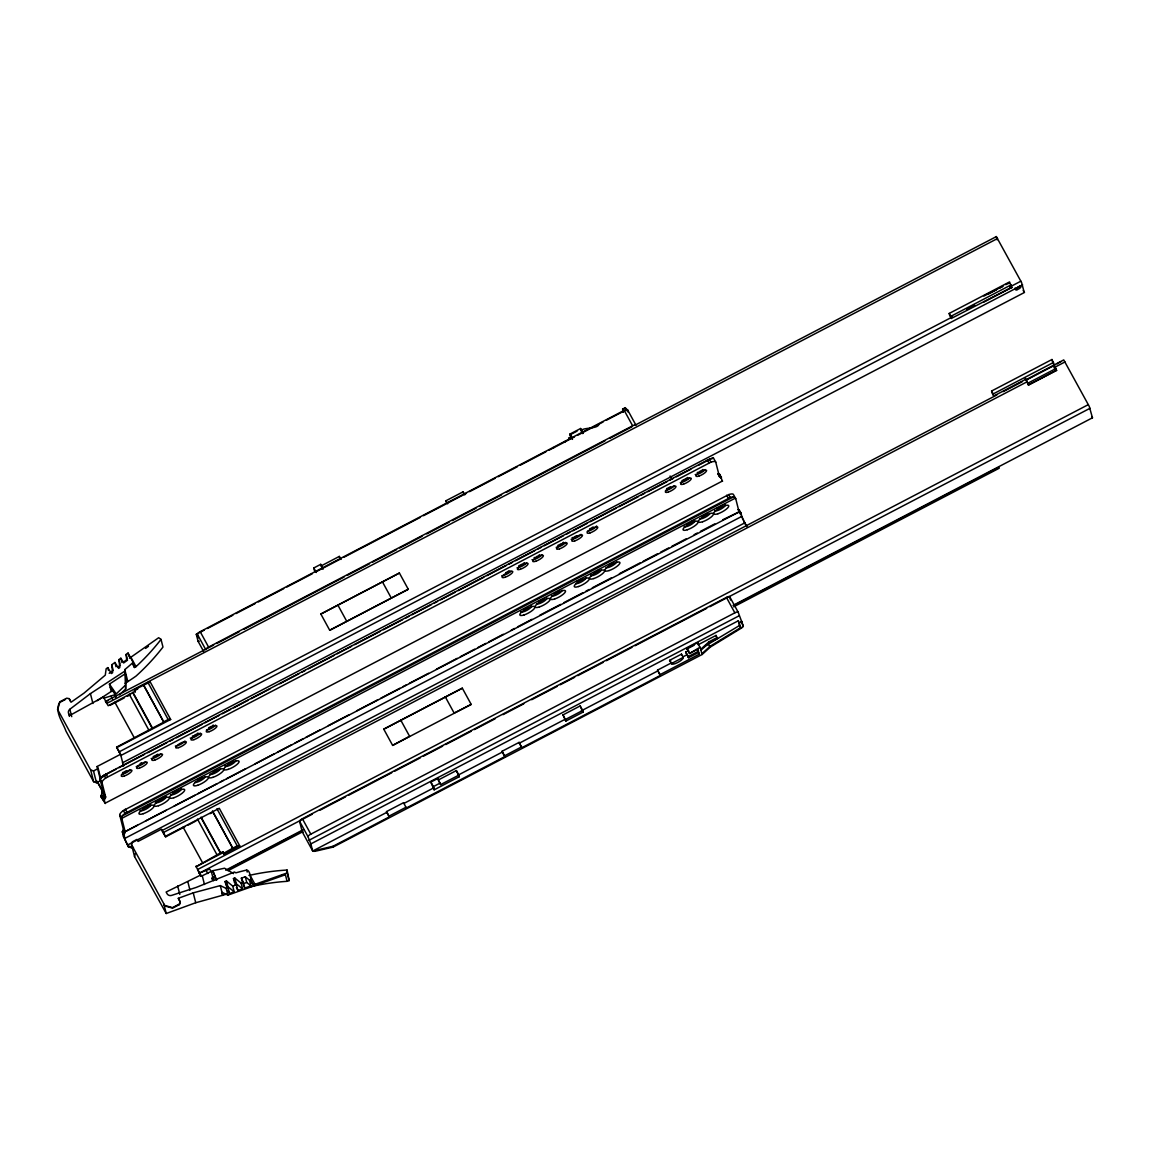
<?xml version="1.0" encoding="UTF-8"?>
<svg xmlns="http://www.w3.org/2000/svg" width="1150" height="1150" viewBox="0 0 1150 1150"><rect width="100%" height="100%" fill="white"/><g stroke="black" fill="none" stroke-linecap="round" stroke-linejoin="round"><path stroke-width="1.5" d="M119.471 694.844L125.638 689.023L124.789 669.602A222.985 214.015 -14.2 0 0 133.156 662.371L128.067 653.056L126.112 654.451L126.687 659.755L123.323 662.17L120.851 658.231L118.939 659.597L119.801 667.546L118.622 668.38L114.928 662.472L111.766 664.743L112.628 672.678L111.449 673.526L107.755 667.618L106.159 668.768L105.282 675.136L84.051 693.091L71.113 702.19L69.187 698.654L66.743 698.179L59.944 701.73C53.978 711.649 62.733 721.798 65.938 731.041L93.653 781.756L96.499 782.762L101.171 780.318M125.638 689.023L126.241 675.352M227.197 893.996L195.73 902.736L166.232 913.503L134.536 856.549L131.546 844.747L132.264 841.872L136.951 839.428L138.029 841.426L161.503 829.179L165.428 836.352L219.276 808.292L239.717 845.825L223.905 854.076L222.999 851.747L220.34 852.955L196.032 866.755L223.1 852.624M134.536 856.549L135.254 853.674M115.819 769.35L99.892 777.659A9.617 2.616 -28.7 0 0 99.777 778.478L104.032 794.003A9.617 2.616 -28.7 0 1 103.227 795.901L105.268 803.548L101.114 796.864L102.436 790.783L97.419 781.626M101.114 796.864L102.436 790.783M57.629 709.78L59.944 701.73M166.232 913.503L163.861 904.159L164.838 905.956L172.601 908.155L179.4 904.604L180.234 901.844L178.308 898.308L193.229 892.86L220.311 885.601L226.219 888.432L228.074 887.771L229.511 893.478L234.197 891.825L232.76 886.118L226.478 881.001L225.112 881.489L226.191 885.759M179.4 904.604L180.234 901.844M106.778 703.441L105.498 701.428L213.598 645.136M997.079 239.804L996.274 236.498L1021.588 282.541L1024.075 291.899M104.334 799.423L104.823 798.819A9.617 2.616 -28.7 0 0 105.628 796.921L101.991 782.546L99.777 778.478M132.394 848.096L128.455 846.903L123.165 836.093L122.561 831.292A9.617 2.616 -28.7 0 0 123.366 829.38L119.729 815.005A9.617 2.616 -28.7 0 1 123.409 810.52L728.683 494.601A9.617 2.616 -28.7 0 1 733.513 494.644L735.727 498.712L739.076 511.937L124.847 831.809L137.554 825.168M128.455 846.903L124.718 838.839L124.157 834.21A9.617 2.616 -28.7 0 0 124.962 832.298L124.847 831.809M701.054 650.109L709.234 642.706L717.413 638.437L717.183 637.517L709.004 641.801L700.81 649.189L701.802 653.775L710.139 646.257L740.672 627.613L738.314 620.784L310.874 843.899L312.627 850.871A3.464 0.949 -28.7 0 0 312.728 851.014L312.872 851.129A3.536 0.992 -13.1 0 0 315.431 851.187M743.288 626.362A3.464 0.949 -28.7 0 1 741.247 628.188L710.341 647.062L702.147 654.479L333.126 847.09L316.365 851M124.818 685.759L116.193 693.91L109.423 684.106L125.35 673.684M129.447 658.246L158.671 637.718L161.029 639.4A222.985 214.015 -14.2 0 1 136.016 666.641L134.478 667.532L132.724 664.355M69.417 716.393L68.784 713.934A3.853 3.694 -14.2 0 1 69.848 709.262L90.419 693.622L124.718 671.197M99.892 777.659A11.902 2.717 -26.7 0 0 101.243 777.673A9.617 2.616 -28.7 0 1 104.075 775.143L709.349 459.224A9.617 2.616 -28.7 0 1 712.641 458.548A11.902 2.717 -26.7 0 0 713.086 457.614M101.991 782.546A9.617 2.616 -28.7 0 1 105.671 778.061L710.944 462.142A9.617 2.616 -28.7 0 1 715.76 462.185L719.411 476.574A9.617 2.616 -28.7 0 0 720.878 477.279L722.502 481.318L721.654 480.513M125.292 832.284L121.943 819.059A9.617 2.616 -28.7 0 1 122.058 818.239A11.902 8.381 -31.4 0 1 122.173 815.968A9.617 2.616 -28.7 0 1 125.005 813.438L730.279 497.519A9.617 2.616 -28.7 0 1 733.571 496.857A11.902 8.381 -31.4 0 1 735.267 498.18A9.617 2.616 -28.7 0 1 735.727 498.712M109.192 673.325L113.218 670.45L111.766 664.743M117.702 667.23L120.391 665.304M123.611 662.989L127.564 660.158M145.561 648.399L148.465 646.314M113.203 690.158L97.161 700.724M199.266 873.094L201.049 876.343L211.298 871.355L209.559 869.084L199.266 873.094L197.556 869.544M703.915 646.832L739.508 625.499L738.314 620.784M68.784 713.934L69.676 715.544L103.371 696.929L108.172 705.726L135.269 691.236L134.464 689.784L150.219 681.95L170.66 719.483L117.444 747.256M123.553 766.087L120.563 754.285L116.639 747.098L163.803 722.128L143.463 684.739M320.85 614.028L399.395 573.031L408.264 589.26L329.719 630.272L320.85 614.028L399.395 573.031M329.719 630.272L408.264 589.26M383.769 729.172L462.314 688.174L471.198 704.404L392.639 745.401L383.769 729.172L462.314 688.174M392.639 745.401L409.587 736.302L400.717 720.072M572.456 439.357L569.811 434.154L580.621 428.504L583.107 433.047M314.611 571.133L313.806 567.956L320.749 564.334L323.236 568.876M569.969 434.815L577.056 431.121M322.805 568.934L321.152 565.901L339.322 556.413L340.975 559.446M446.387 502.363L445.97 500.753L463.119 491.812L464.772 494.831M60.073 702.262L65.507 699.416M582.806 433.607C575.747 426.147 596.936 430.272 598.963 424.408M623.401 412.217L622.61 409.084L625.312 407.675L626.865 410.507M571.622 436.396L568.661 437.934L568.934 439.012M204.254 630.143L196.305 634.297L198.26 637.862L197.34 634.225A3.464 0.949 -28.7 0 1 200.172 631.681L624.191 410.363A3.464 0.949 -28.7 0 1 627.497 409.716L635.921 425.126M207.431 628.489L232.861 615.221M236.037 613.554L255.113 603.606M258.29 601.939L283.705 588.671M286.882 587.018L312.311 573.749M315.488 572.082L340.918 558.814M344.094 557.161L420.368 517.342M423.545 515.689L466.454 493.293M469.631 491.639L495.046 478.371M498.238 476.704L517.299 466.756M520.476 465.103L545.905 451.821M549.082 450.168L574.511 436.899M577.688 435.232L603.103 421.964M606.28 420.311L623.76 411.183L622.61 409.084M197.34 634.225L205.764 649.649A3.464 0.949 -28.7 0 1 208.596 647.105L632.629 425.787A3.464 0.949 -28.7 0 1 635.706 424.925M216.789 643.482L239.056 631.853M243.829 629.366L344.051 577.056M347.228 575.402L369.495 563.773M372.686 562.106L396.549 549.657M399.726 548.004L421.993 536.374M426.765 533.887L449.046 522.258M452.223 520.591L476.086 508.142M479.262 506.489L501.544 494.859M506.316 492.372L604.943 440.896M609.716 438.394L631.982 426.779M635.159 425.112L996.274 236.641M106.892 703.369L997.553 238.51M135.384 692.099L134.579 690.647L137.741 688.994M109.897 705.41L124.229 697.921M127.42 696.268L130.597 694.6M163.731 721.826L168.173 719.497L170.66 719.483M1011.554 287.385L951.323 318.449L949.727 315.517L949.196 313.433L1009.556 281.923L1011.827 287.658L1010.491 285.947M983.926 296.067L1002.628 286.307M1005.747 284.668L1009.139 283.13M988.669 293.882L996.461 289.814M999.781 288.018L1002.901 286.379M951.323 318.449L950.806 316.351L1011.152 284.855M116.596 747.299L119.097 751.87L952.502 316.882M966.805 309.408L974.769 305.268M1009.758 286.997L1020.884 281.189M983.768 302.105L1011.813 287.471M104.779 775.876L100.079 778.334L97.103 766.518L120.563 754.285M1022.623 284.841L120.822 755.521L120.233 754.084M57.5 709.262L90.663 769.954L93.509 770.96L98.196 768.516L97.103 766.518M1024.535 292.431L122.432 762.824M118.996 767.682L144.483 754.386M147.674 752.718L166.779 742.742M169.97 741.089L173.161 739.421M176.338 737.754L201.825 724.457M205.016 722.789L219.348 715.314M222.525 713.647L230.489 709.492M233.68 707.825L248.012 700.35M251.203 698.683L270.308 688.706M279.867 683.718L298.986 673.742M302.162 672.089L305.354 670.421M308.531 668.754L334.018 655.457M337.209 653.789L351.541 646.314M354.732 644.647L380.204 631.35M383.396 629.683L402.514 619.706M405.691 618.053L408.882 616.386M412.059 614.718L431.178 604.742M434.369 603.089L437.546 601.421M440.738 599.754L455.069 592.279M458.261 590.611L483.733 577.314M486.924 575.647L506.029 565.671M509.22 564.018L512.411 562.35M515.588 560.683L534.707 550.706M537.884 549.053L541.075 547.386M544.266 545.732L563.371 535.756M566.562 534.089L569.739 532.421M572.93 530.768L587.262 523.279M590.453 521.611L615.94 508.314M619.117 506.661L638.236 496.685M641.413 495.018L644.604 493.35M647.795 491.697L666.899 481.721M670.091 480.053L673.268 478.386M676.459 476.732L690.791 469.243M698.754 465.089L713.086 457.614A9.617 2.616 -28.7 0 1 713.546 458.131L715.76 462.185M100.869 795.929L101.416 796.921L104.607 795.268M105.282 803.146L722.459 481.016M122.173 815.968L733.571 496.857M122.058 818.239L735.267 498.18M145.518 821.014L166.189 810.232M174.139 806.078L194.81 795.297M197.987 793.629L217.062 783.667M220.239 782.014L223.431 780.347M226.607 778.694L245.683 768.732M255.228 763.758L274.304 753.796M277.495 752.129L291.798 744.668M294.975 743.001L302.924 738.861M306.116 737.193L320.419 729.732M328.368 725.578L349.039 714.783M356.989 710.643L377.66 699.847M380.851 698.194L399.927 688.232M403.104 686.564L406.281 684.911M409.472 683.244L428.548 673.296M436.497 669.142L457.168 658.346M460.345 656.693L474.662 649.218M477.839 647.565L485.789 643.411M488.966 641.758L503.283 634.283M511.232 630.143L514.409 628.475M517.601 626.822L531.904 619.347M539.853 615.192L560.524 604.411M563.701 602.744L582.791 592.782M585.968 591.129L589.145 589.476M592.322 587.808L611.412 577.846M619.361 573.706L640.033 562.911M643.209 561.258L657.527 553.783M660.704 552.129L668.653 547.975M671.83 546.308L686.148 538.847M694.097 534.692L697.274 533.039M700.451 531.372L714.768 523.911M722.717 519.757L739.076 511.937M124.617 838.523L741.793 516.393L740.844 512.67L738.616 509.738A9.617 2.616 -28.7 0 1 737.768 509.622M1028.517 385.106L1026.03 379.155L993.729 396.017L992.134 393.099L991.602 391.014L1051.962 359.504L1056.562 370.458L1028.517 385.106L1025.225 378.379M127.679 844.962L744.855 522.833L746.982 526.729M993.729 396.017L993.197 393.933L1053.558 362.423M996.863 394.967L161.949 830.602L165.715 837.186M1003.231 391.632L1022.336 381.671M1026.159 379.687L1063.736 359.921L1089.266 406.41L1092.486 417.924L1091.867 417.062M1026.303 380.032L1054.363 365.398M163.228 832.614L1026.849 381.915M1053.874 367.741L1065.015 361.934M1027.784 383.238L1055.844 368.589M1028.445 384.848L1056.505 370.199M166.232 836.51L185.006 826.706M188.14 825.082L195.974 820.985M210.062 813.639L213.181 812.001M223.905 854.076L223.79 853.214L232.774 848.168L237.216 845.839L239.717 845.825M197.685 869.486L1088.346 404.613M312.627 850.871L302.263 831.881L299.575 821.273A3.464 0.949 -28.7 0 1 302.393 818.728L726.426 597.411A3.464 0.949 -28.7 0 1 729.718 596.764L738.156 612.174L743.331 626.06L740.859 621.546M199.295 873.195L312.182 814.272M320.131 810.132L345.575 796.835M348.766 795.182L391.719 772.757M394.896 771.104L420.354 757.821M423.531 756.154L442.621 746.192M445.798 744.539L471.256 731.242M474.433 729.589L495.118 718.793M503.067 714.639L523.753 703.843M531.702 699.703L557.161 686.406M560.337 684.753L574.655 677.278M577.832 675.625L603.29 662.328M606.467 660.675L631.925 647.393M635.102 645.725L706.689 608.364M709.881 606.697L1090.071 408.264M195.903 866.238L200.718 875.035L166.132 892.041L167.023 893.665A3.853 3.694 -14.2 0 0 171.58 895.404L196.319 887.383L234.471 872.016L235.865 872.836A222.985 214.015 -14.2 0 1 246.661 870.061C252.238 870.723 249.162 886.693 254.984 884.336L287.198 872.908L287.083 870.047A222.985 214.015 -14.2 0 0 250.01 875.222L248.917 875.366M225.688 870.191L303.614 829.524M733.039 605.389L1092.486 417.781M211.859 878.097L215.05 876.429M227.757 869.788L302.493 830.789M734.965 605.072L998.904 467.302L999.149 468.251L733.614 606.841M212.103 879.031L215.28 877.378M228.002 870.737L302.738 831.738M310.874 843.899L307.999 836.682A3.464 0.949 -28.7 0 1 310.816 834.152L734.85 612.835A3.464 0.949 -28.7 0 1 738.156 612.174M131.546 844.747L164.709 905.424L172.471 907.637L179.271 904.087M308.919 840.319L739.076 615.811M386.716 812.389L312.728 851.014L332.925 846.314L389.203 816.946L386.515 811.584L403.607 802.671L406.295 808.019L504.735 756.643L502.047 751.295L519.139 742.368L521.827 747.716L660.229 675.481L660.028 674.662L699.286 654.178L698.812 652.294L688.462 657.699L688.189 656.636L698.539 651.231L697.992 649.074L689.497 653.502L686.852 648.298L697.662 642.649L700.81 649.189M458.85 775.114L459.253 776.724L434.139 789.834L430.848 782.101L437.791 778.478L440.666 784.602L458.85 775.114L456.363 770.572L438.179 780.045L437.791 778.478M687.01 648.959L694.097 645.265M563.011 714.898L580.146 705.956L582.633 710.499L583.05 712.109L565.901 721.05L563.011 714.898L565.901 721.05M739.479 622.898L742.167 621.489M717.413 638.437L716.033 635.418L698.179 644.733L697.662 642.649M669.602 660.344L681.476 654.134L683.244 657.383A6.727 1.84 -28.7 0 1 677.81 662.443A6.727 1.84 -28.7 0 1 671.37 663.579L669.602 660.344A6.727 1.84 -28.7 0 0 670.867 660.962M688.462 657.699L685.702 652.093L688.663 650.541M689.497 653.502L700.149 647.191M434.139 789.834L433.334 786.643L440.277 783.021M660.229 675.481L657.541 670.119L671.686 662.745M682.669 657.009L687.384 654.551M671.37 663.579L683.244 657.383M433.981 787.736L403.808 803.476L403.607 802.671M457.786 775.301L502.248 752.1M520.993 746.206L519.34 743.173L565.469 719.095M581.383 710.786L657.757 670.939M565.498 719.44L582.633 710.499M389.203 816.946L389.002 816.141L406.094 807.214L406.295 808.019M504.735 756.643L504.534 755.837L521.611 746.911M471.198 704.404L454.135 713.058L445.266 696.828M103.371 696.929L103.701 698.223L114.799 694.773L115.762 697.446M234.557 882.798L233.479 878.514L234.844 878.039L241.126 883.143L242.564 888.849L237.877 890.517L236.397 887.369M242.449 882.438L241.371 878.169L245.295 876.774L249.493 880.181L250.93 885.888L244.792 888.073L243.469 885.27M226.564 887.196L227.916 886.708L234.197 891.825M234.916 884.221L236.282 883.746L242.564 888.849M232.76 886.118L236.44 884.81L237.877 890.517M241.126 883.143L243.34 882.366L244.792 888.073M249.493 880.181L251.764 879.376M242.808 883.876L246.747 882.481L250.93 885.888M220.311 885.601L222.741 895.447L221.936 892.256L227.916 895.117L285.416 874.733L287.083 881.317L289.153 880.584L287.083 870.047M105.556 701.471L108.287 700.537M216.257 880.21L212.807 870.694L224.537 868.221L233.594 873.612M718.132 474.102A9.617 2.616 -28.7 0 0 719.282 474.361L721.51 477.293M738.616 511.463L738.746 511.951A9.617 2.616 -28.7 0 0 740.212 512.67L740.844 512.67M128.225 845.969L133.458 847.55M211.916 878.384L213.656 880.656L211.298 871.355M134.421 667.46L133.156 662.371M110.256 687.355L116.049 695.764M1023.888 291.611L1023.227 290.447M101.416 796.921L103.673 800.472L102.738 796.49M251.333 881.346L253.029 884.451M1056.562 370.458L1052.782 362.581M949.196 313.433L950.806 316.351M991.602 391.014L993.197 393.933M719.282 474.361L720.878 477.279M738.616 509.738L740.212 512.67M717.816 473.656L719.411 476.574M746.508 526.369L743.748 521.252M709.349 459.224L710.944 462.142M728.683 494.601L730.279 497.519M707.279 459.899L708.874 462.817M726.628 495.276L728.223 498.209M670.091 476.014L671.744 479.018M624.191 410.363L632.629 425.787M726.426 597.411L734.85 612.835M739.594 625.169L741.247 628.188M739.508 625.499L740.672 627.613M708.515 644.446L709.737 646.674M697.633 651.144L699.286 654.178M569.811 434.154L572.298 438.696M686.852 648.298L689.324 652.841M685.702 652.093L688.189 656.636M657.541 670.119L660.028 674.662M583.05 712.109L580.146 705.956M445.97 500.753L447.623 503.786M502.047 751.295L504.534 755.837M382.346 581.699L391.216 597.928M459.253 776.724L456.363 770.572M439.012 781.569L440.666 784.602M337.798 604.943L346.668 621.173M313.806 567.956L316.293 572.499M430.848 782.101L433.334 786.643M386.515 811.584L389.002 816.141M200.172 631.681L208.596 647.105M302.393 818.728L310.816 834.152M299.575 821.273L307.999 836.682M196.305 634.297L198.073 641.269L203.665 651.504M147.904 682.424L168.173 719.497M216.947 808.766L237.216 845.839M131.042 657.527L136.016 666.641M250.01 875.222L254.984 884.336M212.506 811.081L232.774 848.168M143.534 685.055L163.803 722.128M212.592 811.397L232.861 848.484M222.999 851.747L223.79 853.214M132.969 692.444L152.433 728.065M201.221 817.334L220.685 852.955M132.624 692.444L152.088 728.065M200.876 817.334L220.34 852.955M129.231 694.212L148.695 729.848M197.484 819.102L216.947 854.723M114.842 702.247L134.32 737.869M183.094 827.123L202.572 862.759M110.989 696.368L112.513 699.143M206.31 870.78L207.834 873.554M70.596 701.529L69.187 698.654M180.363 902.362L178.308 898.308M105.958 773.763L107.554 776.681M125.292 809.14L126.888 812.058M104.075 775.143L105.671 778.061M123.409 810.52L125.005 813.438M119.729 815.005L121.943 819.059M104.032 794.003L105.628 796.921M123.366 829.38L124.962 832.298M96.83 781.037L102.681 791.732M103.227 795.901L104.823 798.819M122.561 831.292L124.157 834.21M122.073 831.881L123.668 834.799M744.855 522.833L741.793 516.393M119.097 751.87L120.017 753.652M742.469 518.722L743.087 519.973M241.371 878.169L243.34 882.366M233.479 878.514L236.44 884.81M225.112 881.489L228.074 887.771M228.031 890.33L229.511 893.478M741.376 516.436L741.894 517.529M212.807 870.694L216.732 880.081M740.6 514.639L739.249 509.752M1051.962 359.504L1052.624 362.121M719.914 474.375L720.863 478.098M729.718 596.764L730.552 600.041M716.033 635.418L716.263 636.324M709.004 641.801L709.234 642.706M710.139 646.257L710.341 647.062M701.96 653.703L702.147 654.479M627.497 409.716L628.116 412.131M625.312 407.675L626.089 410.723M580.621 428.504L581.138 430.574M463.119 491.812L463.522 493.422M519.139 742.368L519.34 743.173M339.322 556.413L339.724 558.023M320.749 564.334L321.152 565.901M332.925 846.314L333.126 847.09M287.198 872.908L289.153 880.584M245.295 876.774L246.747 882.481M234.844 878.039L236.282 883.746M226.478 881.001L227.916 886.708M226.219 888.432L227.916 895.117M161.029 639.4L162.969 647.076A222.985 214.015 -14.2 0 1 136.031 676.085A267.95 222.626 29 0 1 127.823 681.591A268.439 223.028 29 0 1 125.062 683.316M202.299 875.926L204.47 884.494M200.718 875.035L201.049 876.343M193.229 892.86L195.73 902.736M187.838 881.762L189.966 890.201M126.112 654.451L127.204 658.734M124.789 669.602L127.823 681.591M120.851 658.231L121.929 662.515M177.675 886.018L179.803 894.456M118.939 659.597L120.031 663.881M114.928 662.472L116.006 666.756M107.755 667.618L108.474 670.479M109.423 684.106L111.291 691.481M90.419 693.622L92.92 703.498M98.196 768.516L100.754 778.636M93.509 770.96L96.499 782.762M90.663 769.954L93.653 781.756M69.848 709.262L71.731 716.666M246.661 870.061L247.178 872.088M128.067 653.056L128.915 656.434M134.464 689.784L134.579 690.647M250.571 886.751A219.377 210.551 -14.2 0 1 287.083 881.317M282.311 874.963A219.377 210.551 -14.2 0 1 285.416 874.733M150.348 804.439A6.052 1.653 -28.7 0 1 146.208 809.039A6.052 1.653 -28.7 0 1 140.027 810.117M165.269 796.389A6.052 1.653 -28.7 0 1 161.934 800.817A6.052 1.653 -28.7 0 1 155.322 802.125M155.724 801.363A6.052 1.653 -28.7 0 1 156.098 800.917M163.099 797.367A6.052 1.653 -28.7 0 1 162.423 797.87M160.871 798.862A6.052 1.653 -28.7 0 1 160.037 799.322M159.189 799.739A6.052 1.653 -28.7 0 1 158.355 800.113M181.211 788.613A6.052 1.653 -28.7 0 1 177.229 792.824A6.052 1.653 -28.7 0 1 170.761 794.65M178.408 789.374A6.052 1.653 -28.7 0 1 177.718 789.892M176.971 790.395A6.052 1.653 -28.7 0 1 175.332 791.344M174.498 791.761A6.052 1.653 -28.7 0 1 172.859 792.422M205.146 776.71A6.052 1.653 -28.7 0 1 200.618 780.634A6.052 1.653 -28.7 0 1 194.824 782.388M202.213 776.954A6.052 1.653 -28.7 0 1 201.523 777.472M200.776 777.975A6.052 1.653 -28.7 0 1 199.137 778.909M198.289 779.326A6.052 1.653 -28.7 0 1 197.469 779.7M220.441 768.717A6.052 1.653 -28.7 0 1 215.51 772.872A6.052 1.653 -28.7 0 1 209.861 774.252M216.071 769.982A6.052 1.653 -28.7 0 1 213.598 771.348M235.75 760.739A6.052 1.653 -28.7 0 1 229.54 765.497A6.052 1.653 -28.7 0 1 225.17 765.383M233.407 760.481A6.052 1.653 -28.7 0 1 232.803 760.984M231.38 761.99A6.052 1.653 -28.7 0 1 230.575 762.479M229.741 762.939A6.052 1.653 -28.7 0 1 228.059 763.729M562.178 590.352A6.052 1.653 -28.7 0 1 555.982 595.111A6.052 1.653 -28.7 0 1 551.612 595.01M546.883 598.043A6.052 1.653 -28.7 0 1 546.883 598.345M546.753 598.69A6.052 1.653 -28.7 0 1 541.938 602.499A6.052 1.653 -28.7 0 1 536.561 604.009M559.245 590.597A6.052 1.653 -28.7 0 1 558.569 591.114M557.822 591.617A6.052 1.653 -28.7 0 1 556.183 592.552M555.335 592.969A6.052 1.653 -28.7 0 1 554.501 593.342M530.811 605.59A6.052 1.653 -28.7 0 1 527.476 610.018A6.052 1.653 -28.7 0 1 520.864 611.34M543.95 598.589A6.052 1.653 -28.7 0 1 543.26 599.092M542.512 599.596A6.052 1.653 -28.7 0 1 540.874 600.544M540.04 600.961A6.052 1.653 -28.7 0 1 538.401 601.637M527.217 607.588A6.052 1.653 -28.7 0 1 526.413 608.077M524.731 608.954A6.052 1.653 -28.7 0 1 523.897 609.313M616.587 561.66A6.052 1.653 -28.7 0 1 612.073 565.886A6.052 1.653 -28.7 0 1 606.007 567.482M612.979 562.709A6.052 1.653 -28.7 0 1 611.426 563.701M610.592 564.161A6.052 1.653 -28.7 0 1 608.911 564.952M601.292 569.94A6.052 1.653 -28.7 0 1 595.096 574.698A6.052 1.653 -28.7 0 1 590.712 574.598M598.949 569.696A6.052 1.653 -28.7 0 1 598.359 570.184M596.922 571.205A6.052 1.653 -28.7 0 1 596.117 571.694M595.283 572.154A6.052 1.653 -28.7 0 1 593.616 572.93M585.982 577.933A6.052 1.653 -28.7 0 1 581.469 581.857A6.052 1.653 -28.7 0 1 575.661 583.596M581.613 579.197A6.052 1.653 -28.7 0 1 579.14 580.549M577.501 581.224A6.052 1.653 -28.7 0 1 576.754 581.469M725.018 504.505A6.052 1.653 -28.7 0 1 721.294 508.861A6.052 1.653 -28.7 0 1 714.696 510.471M722.473 505.411A6.052 1.653 -28.7 0 1 721.783 505.914M721.036 506.417A6.052 1.653 -28.7 0 1 719.397 507.366M718.563 507.783A6.052 1.653 -28.7 0 1 716.924 508.458M709.967 513.504A6.052 1.653 -28.7 0 1 705.166 517.299A6.052 1.653 -28.7 0 1 699.789 518.822M707.164 513.403A6.052 1.653 -28.7 0 1 706.488 513.906M705.741 514.409A6.052 1.653 -28.7 0 1 704.102 515.358M703.254 515.775A6.052 1.653 -28.7 0 1 702.42 516.134M694.025 520.404A6.052 1.653 -28.7 0 1 690.69 524.831A6.052 1.653 -28.7 0 1 684.092 526.139M691.869 521.381A6.052 1.653 -28.7 0 1 690.431 522.402M689.626 522.891A6.052 1.653 -28.7 0 1 687.125 524.127M147.804 805.359A6.052 1.653 -28.7 0 1 146.366 806.366M145.561 806.854A6.052 1.653 -28.7 0 1 144.728 807.314M143.894 807.731A6.052 1.653 -28.7 0 1 143.06 808.091M302.982 832.14A3.464 0.949 -28.7 0 1 302.263 831.881M681.476 654.134A6.727 1.84 -28.7 0 1 681.433 654.839M1057.238 363.903A3.076 0.834 -28.7 0 1 1060.731 361.977M145.389 761.976A6.052 1.653 -28.7 0 1 136.232 766.504M130.094 769.968A6.052 1.653 -28.7 0 1 121.426 774.482M126.126 770.831A8.553 2.329 -28.7 0 1 124.948 771.477M123.754 772.067A8.553 2.329 -28.7 0 1 122.576 772.584M160.698 753.983A6.052 1.653 -28.7 0 1 155.681 757.347A6.052 1.653 -28.7 0 1 151.153 758.454M184.877 741.117A6.052 1.653 -28.7 0 1 180.334 744.51A6.052 1.653 -28.7 0 1 175.332 746.091M157.852 754.17A8.553 2.329 -28.7 0 1 153.18 756.614M200.186 733.125A6.052 1.653 -28.7 0 1 195.213 736.733A6.052 1.653 -28.7 0 1 190.253 738.041M215.481 725.147A6.052 1.653 -28.7 0 1 206.439 730.121M198.03 733.039A8.553 2.329 -28.7 0 1 196.966 733.758M195.831 734.447A8.553 2.329 -28.7 0 1 194.652 735.094M193.459 735.684A8.553 2.329 -28.7 0 1 192.294 736.201M541.923 554.76A6.052 1.653 -28.7 0 1 536.949 558.368A6.052 1.653 -28.7 0 1 531.99 559.676M539.767 554.674A8.553 2.329 -28.7 0 1 538.703 555.393M537.567 556.082A8.553 2.329 -28.7 0 1 536.403 556.729M535.21 557.304A8.553 2.329 -28.7 0 1 534.031 557.822M526.614 562.753A6.052 1.653 -28.7 0 1 522.071 566.145A6.052 1.653 -28.7 0 1 517.083 567.726M213.325 725.061A8.553 2.329 -28.7 0 1 212.261 725.765M211.126 726.455A8.553 2.329 -28.7 0 1 208.768 727.691M510.931 571.191A6.052 1.653 -28.7 0 1 501.774 575.719M596.591 525.952A6.052 1.653 -28.7 0 1 592.624 529.302A6.052 1.653 -28.7 0 1 587.276 531.343M524.472 562.666A8.553 2.329 -28.7 0 1 523.408 563.371M522.273 564.061A8.553 2.329 -28.7 0 1 518.722 565.814M581.023 534.348A6.052 1.653 -28.7 0 1 576.064 537.956A6.052 1.653 -28.7 0 1 571.104 539.264M565.728 542.34A6.052 1.653 -28.7 0 1 561.186 545.732A6.052 1.653 -28.7 0 1 556.183 547.314M593.113 526.988A8.553 2.329 -28.7 0 1 591.977 527.678M590.798 528.324A8.553 2.329 -28.7 0 1 589.619 528.914M705.137 469.574A6.052 1.653 -28.7 0 1 700.178 473.182A6.052 1.653 -28.7 0 1 695.218 474.476M576.682 535.67A8.553 2.329 -28.7 0 1 574.31 536.906M573.131 537.424A8.553 2.329 -28.7 0 1 571.996 537.855M563.572 542.254A8.553 2.329 -28.7 0 1 562.508 542.958M561.372 543.648A8.553 2.329 -28.7 0 1 557.836 545.402M702.981 469.488A8.553 2.329 -28.7 0 1 701.931 470.192M700.796 470.882A8.553 2.329 -28.7 0 1 699.617 471.529M698.424 472.118A8.553 2.329 -28.7 0 1 697.245 472.636M689.454 478.012A6.052 1.653 -28.7 0 1 680.297 482.54M687.686 477.466A8.553 2.329 -28.7 0 1 681.95 480.628M674.159 485.99A6.052 1.653 -28.7 0 1 665.491 490.518M670.191 486.853A8.553 2.329 -28.7 0 1 669.012 487.499M667.819 488.089A8.553 2.329 -28.7 0 1 666.641 488.606M141.421 762.838A8.553 2.329 -28.7 0 1 140.243 763.485M509.162 570.644A8.553 2.329 -28.7 0 1 508.099 571.363M506.963 572.053A8.553 2.329 -28.7 0 1 505.799 572.7M199.209 641.139A3.536 0.862 -44.1 0 1 198.26 641.456A3.464 0.949 -28.7 0 1 198.073 641.269M565.139 441.284A6.727 1.84 -28.7 0 1 565.11 441.988M553.61 447.982A6.727 1.84 -28.7 0 1 553.265 447.494M1019.834 285.761A3.076 0.834 -28.7 0 1 1017.304 287.601A3.076 0.834 -28.7 0 1 1014.789 288.262M143.261 813.711A8.553 2.329 -28.7 0 0 154.1 805.776A8.553 2.329 -28.7 0 0 142.241 809.672A8.553 2.329 -28.7 0 0 143.261 813.711M158.556 805.719A8.553 2.329 -28.7 0 0 169.395 797.784A8.553 2.329 -28.7 0 0 157.536 801.694A8.553 2.329 -28.7 0 0 158.556 805.719M173.866 797.741A8.553 2.329 -28.7 0 0 184.704 789.791A8.553 2.329 -28.7 0 0 172.845 793.701A8.553 2.329 -28.7 0 0 173.866 797.741M197.671 785.306A8.553 2.329 -28.7 0 0 208.509 777.371A8.553 2.329 -28.7 0 0 196.65 781.281A8.553 2.329 -28.7 0 0 197.671 785.306M212.966 777.328A8.553 2.329 -28.7 0 0 223.804 769.393A8.553 2.329 -28.7 0 0 211.945 773.289A8.553 2.329 -28.7 0 0 212.966 777.328M228.275 769.336A8.553 2.329 -28.7 0 0 239.114 761.401A8.553 2.329 -28.7 0 0 227.254 765.311A8.553 2.329 -28.7 0 0 228.275 769.336M554.702 598.963A8.553 2.329 -28.7 0 0 565.541 591.014A8.553 2.329 -28.7 0 0 553.696 594.924A8.553 2.329 -28.7 0 0 554.702 598.963M539.408 606.941A8.553 2.329 -28.7 0 0 550.246 599.006A8.553 2.329 -28.7 0 0 538.387 602.916A8.553 2.329 -28.7 0 0 539.408 606.941M524.113 614.934A8.553 2.329 -28.7 0 0 534.951 606.999A8.553 2.329 -28.7 0 0 523.092 610.894A8.553 2.329 -28.7 0 0 524.113 614.934M609.112 570.558A8.553 2.329 -28.7 0 0 619.951 562.623A8.553 2.329 -28.7 0 0 608.091 566.533A8.553 2.329 -28.7 0 0 609.112 570.558M593.817 578.551A8.553 2.329 -28.7 0 0 604.656 570.616A8.553 2.329 -28.7 0 0 592.796 574.511A8.553 2.329 -28.7 0 0 593.817 578.551M578.508 586.529A8.553 2.329 -28.7 0 0 589.346 578.594A8.553 2.329 -28.7 0 0 577.487 582.504A8.553 2.329 -28.7 0 0 578.508 586.529M717.931 513.762A8.553 2.329 -28.7 0 0 728.769 505.827A8.553 2.329 -28.7 0 0 716.91 509.738A8.553 2.329 -28.7 0 0 717.931 513.762M702.621 521.755A8.553 2.329 -28.7 0 0 713.46 513.82A8.553 2.329 -28.7 0 0 701.601 517.73A8.553 2.329 -28.7 0 0 702.621 521.755M687.326 529.747A8.553 2.329 -28.7 0 0 698.165 521.798A8.553 2.329 -28.7 0 0 686.306 525.708A8.553 2.329 -28.7 0 0 687.326 529.747M139.553 768.042A6.052 1.653 -28.7 0 0 147.229 762.421A6.052 1.653 -28.7 0 0 138.834 765.181A6.052 1.653 -28.7 0 0 139.553 768.042M124.257 776.034A6.052 1.653 -28.7 0 0 131.934 770.414A6.052 1.653 -28.7 0 0 123.539 773.174A6.052 1.653 -28.7 0 0 124.257 776.034M154.862 760.049A6.052 1.653 -28.7 0 0 162.538 754.429A6.052 1.653 -28.7 0 0 154.143 757.203A6.052 1.653 -28.7 0 0 154.862 760.049M178.667 747.629A6.052 1.653 -28.7 0 0 186.343 742.009A6.052 1.653 -28.7 0 0 177.948 744.783A6.052 1.653 -28.7 0 0 178.667 747.629M193.962 739.651A6.052 1.653 -28.7 0 0 201.638 734.031A6.052 1.653 -28.7 0 0 193.243 736.791A6.052 1.653 -28.7 0 0 193.962 739.651M209.271 731.659A6.052 1.653 -28.7 0 0 216.947 726.038A6.052 1.653 -28.7 0 0 208.553 728.798A6.052 1.653 -28.7 0 0 209.271 731.659M535.713 561.272A6.052 1.653 -28.7 0 0 543.375 555.651A6.052 1.653 -28.7 0 0 534.98 558.426A6.052 1.653 -28.7 0 0 535.713 561.272M505.109 577.257A6.052 1.653 -28.7 0 0 512.771 571.636A6.052 1.653 -28.7 0 0 504.376 574.396A6.052 1.653 -28.7 0 0 505.109 577.257M520.404 569.264A6.052 1.653 -28.7 0 0 528.08 563.644A6.052 1.653 -28.7 0 0 519.685 566.404A6.052 1.653 -28.7 0 0 520.404 569.264M590.108 532.881A6.052 1.653 -28.7 0 0 597.784 527.261A6.052 1.653 -28.7 0 0 589.389 530.021A6.052 1.653 -28.7 0 0 590.108 532.881M574.813 540.874A6.052 1.653 -28.7 0 0 582.489 535.253A6.052 1.653 -28.7 0 0 574.094 538.013A6.052 1.653 -28.7 0 0 574.813 540.874M559.518 548.852A6.052 1.653 -28.7 0 0 567.18 543.231A6.052 1.653 -28.7 0 0 558.785 546.006A6.052 1.653 -28.7 0 0 559.518 548.852M698.927 476.086A6.052 1.653 -28.7 0 0 706.603 470.465A6.052 1.653 -28.7 0 0 698.208 473.239A6.052 1.653 -28.7 0 0 698.927 476.086M683.632 484.078A6.052 1.653 -28.7 0 0 691.294 478.457A6.052 1.653 -28.7 0 0 682.899 481.217A6.052 1.653 -28.7 0 0 683.632 484.078M668.322 492.056A6.052 1.653 -28.7 0 0 675.999 486.436A6.052 1.653 -28.7 0 0 667.604 489.21A6.052 1.653 -28.7 0 0 668.322 492.056M1017.017 289.699A3.076 0.834 -28.7 0 0 1020.913 286.853A3.076 0.834 -28.7 0 0 1016.658 288.262A3.076 0.834 -28.7 0 0 1017.017 289.699"/></g></svg>
